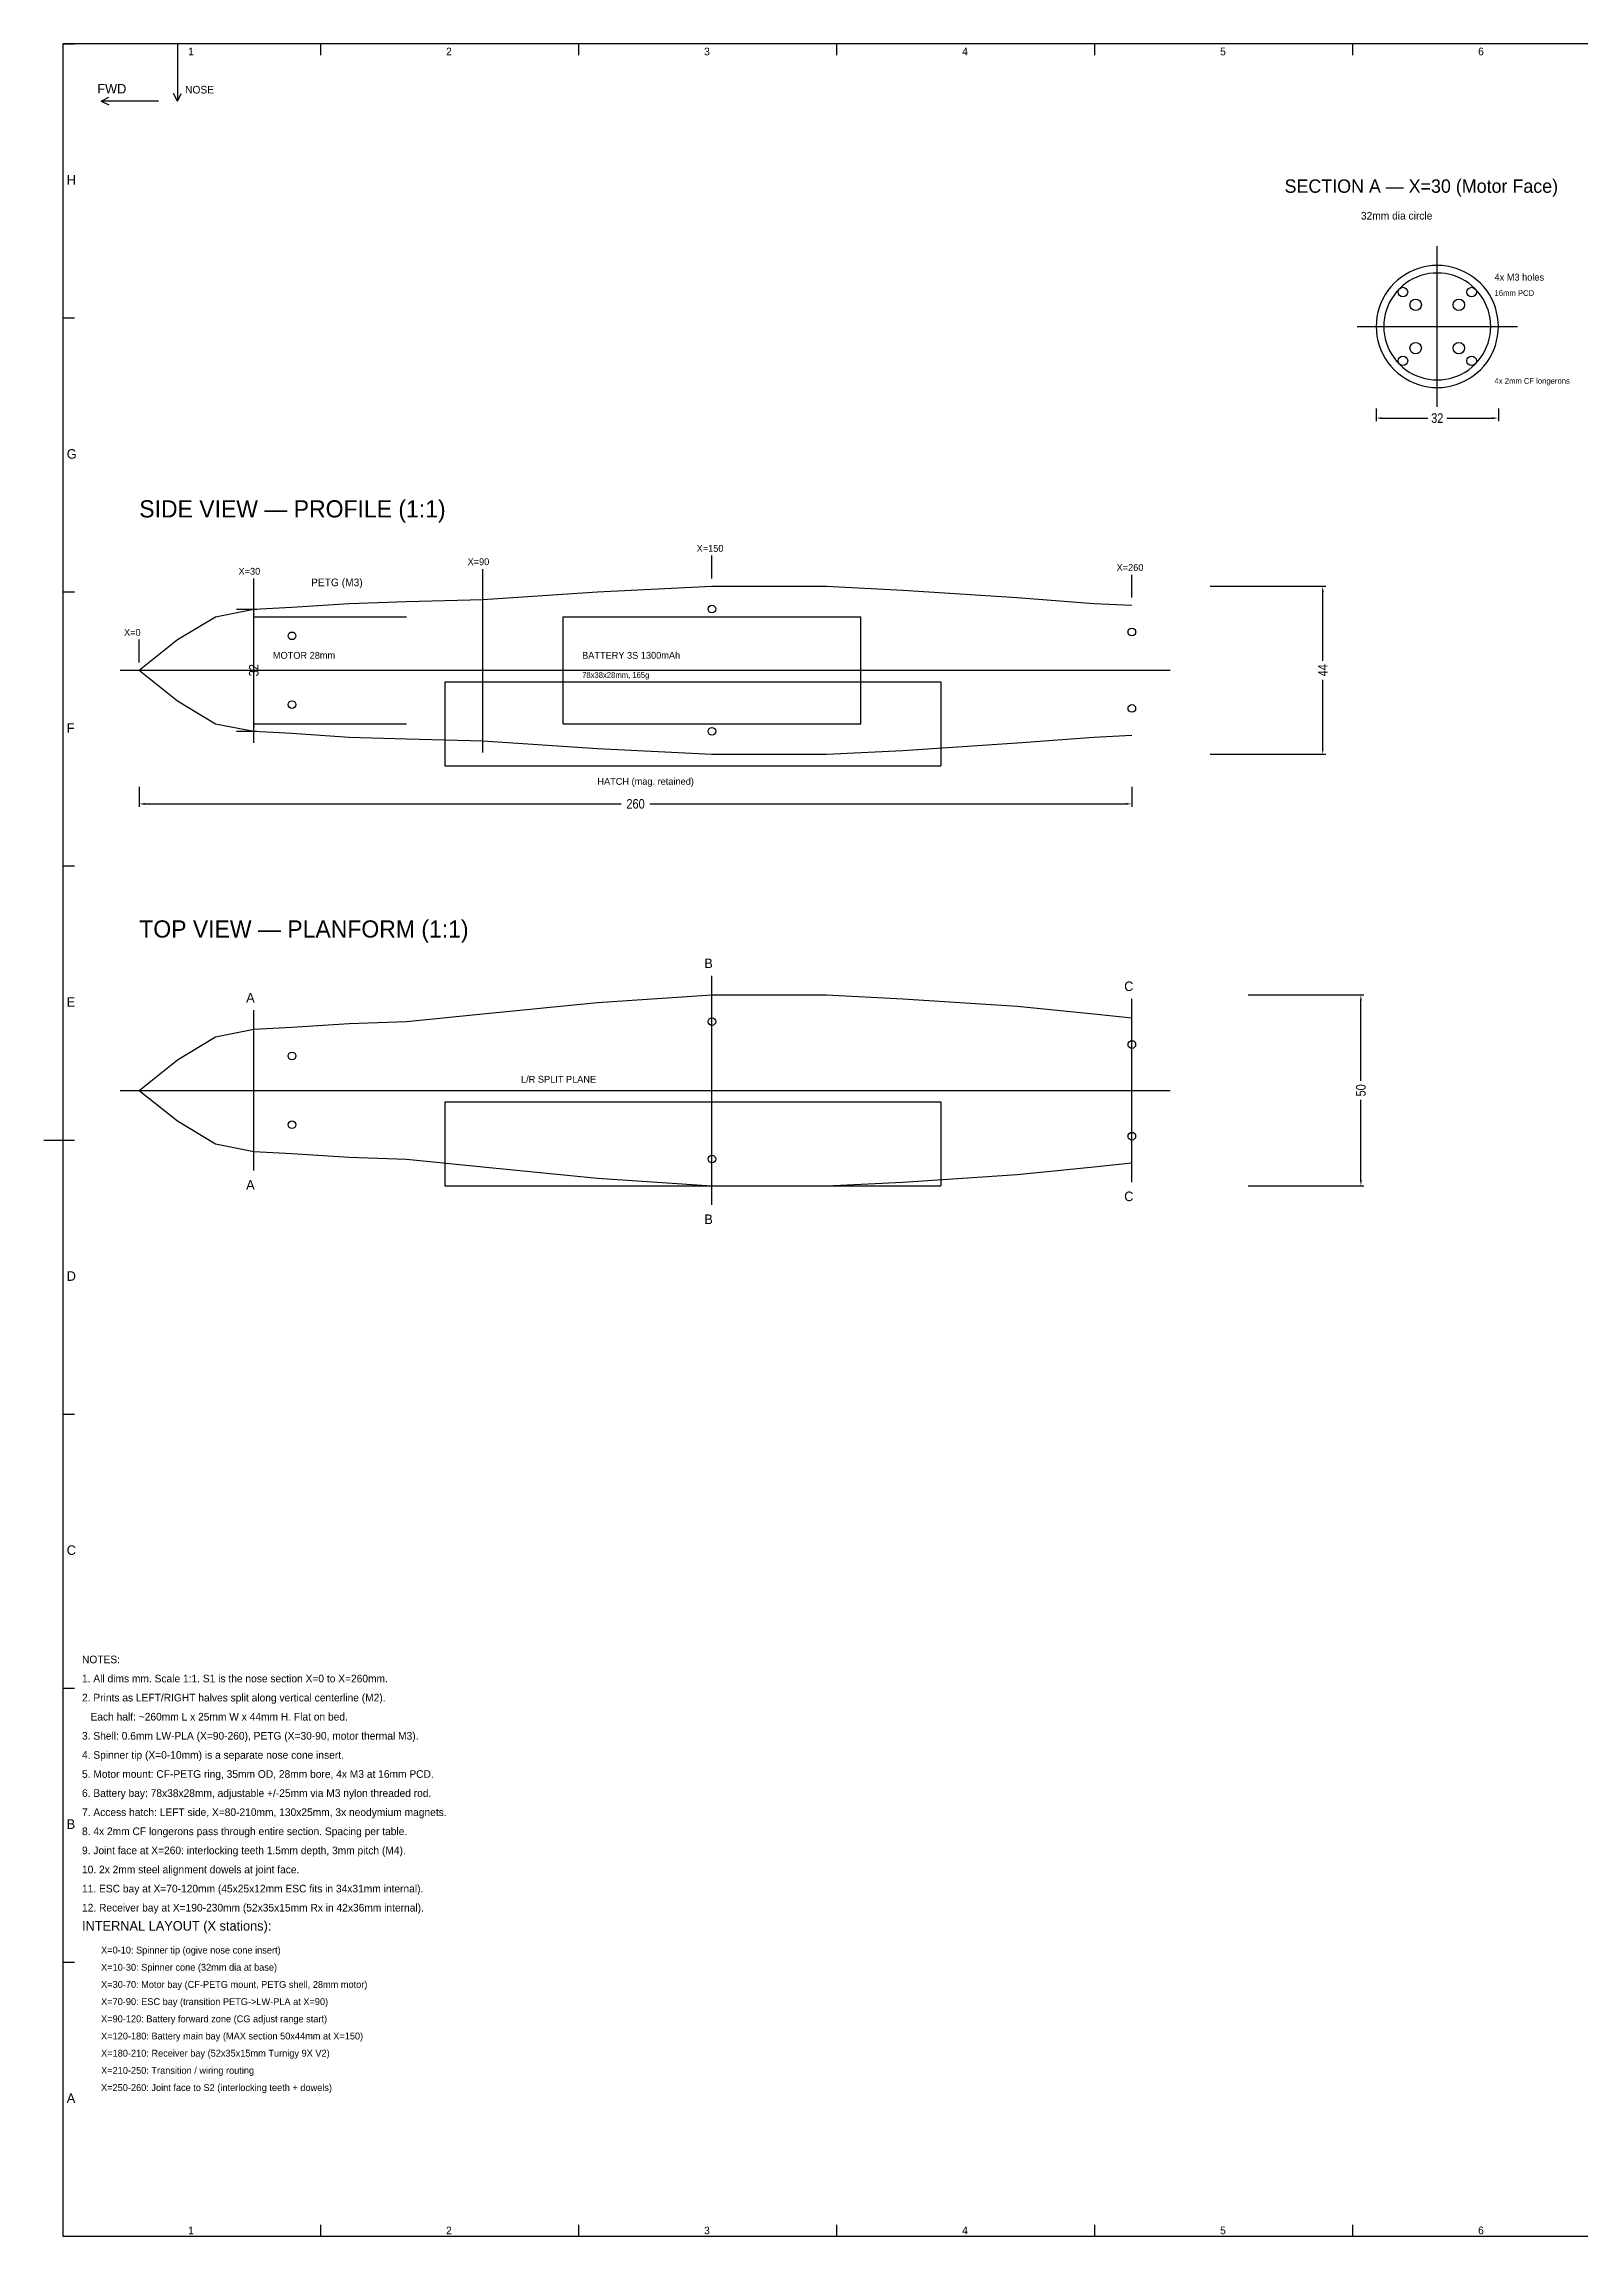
# Model space of a CAD drawing. Header units: metres. Extents: x 15 to 836, y 5 to 589.
# Drawn here: x 15 to 417, y 10 to 584 of the extents above; entities that cross this region are included whole.
import ezdxf

# ---------------------------------------------------------------- set-up
doc = ezdxf.new("R2010")
doc.units = ezdxf.units.M
for name, color, linetype in [('BORDER', 7, 'Continuous'), ('CENTERLINE', 5, 'Continuous'), ('DIMENSION', 1, 'Continuous'), ('HIDDEN', 7, 'Continuous'), ('ORIENTATION', 7, 'Continuous'), ('OUTLINE', 7, 'Continuous'), ('SECTION', 4, 'Continuous'), ('SPAR', 3, 'Continuous'), ('TEXT', 7, 'Continuous')]:
    doc.layers.add(name, color=color, linetype=linetype)
doc.styles.add('OpenSansCondensed-Light', font='OpenSansCondensed-Light.ttf')
doc.dimstyles.new('AEROFORGE', dxfattribs={"dimtxt": 2.5, "dimasz": 1.5, "dimexe": 0.8, "dimexo": 0.5, "dimgap": 0.6, "dimtad": 1, "dimcen": 2.5, "dimazin": 3, "dimtfac": 1, "dimtmove": 0, "dimatfit": 3})

# ---------------------------------------------------------------- blocks, each defined once
blk = doc.blocks.new('_CLOSEDFILLED')
at = {"color": 0, "linetype": 'BYBLOCK'}
blk.add_solid([(-1, 0.16), (0, 0), (-1, -0.16)], dxfattribs=at)
blk = doc.blocks.new('*D1')
for p, q in [((40, 389.5), (40, 384.2)), ((41.5, 385), (166.25, 385)), ((173.75, 385), (298.5, 385)), ((300, 389.5), (300, 384.2))]:
    blk.add_line(p, q)
at = {"layer": 'Defpoints'}
for p in [(40, 390), (40, 385), (300, 390)]:
    blk.add_point(p, dxfattribs=at)
at = {"xscale": 1.5, "yscale": 1.5, "rotation": 180}
blk.add_blockref('_CLOSEDFILLED', (40, 385), dxfattribs=at)
at = {"xscale": 1.5, "yscale": 1.5}
blk.add_blockref('_CLOSEDFILLED', (300, 385), dxfattribs=at)
at = {"insert": (170, 385), "char_height": 2.5, "attachment_point": 5, "style": 'OpenSansCondensed-Light'}
blk.add_mtext('260', dxfattribs=at)
blk = doc.blocks.new('*D2')
for p, q in [((320.5, 442), (350.8, 442)), ((350, 422.5), (350, 440.5)), ((350, 399.5), (350, 417.5)), ((320.5, 398), (350.8, 398))]:
    blk.add_line(p, q)
at = {"layer": 'Defpoints'}
for p in [(320, 442), (320, 398), (350, 398)]:
    blk.add_point(p, dxfattribs=at)
at = {"xscale": 1.5, "yscale": 1.5}
for p, rotation in [((350, 442), 90), ((350, 398), 270)]:
    blk.add_blockref('_CLOSEDFILLED', p, dxfattribs=dict(at, rotation=rotation))
at = {"insert": (350, 420), "char_height": 2.5, "attachment_point": 5, "rotation": 90, "style": 'OpenSansCondensed-Light'}
blk.add_mtext('44', dxfattribs=at)
blk = doc.blocks.new('*D3')
for p, q in [((65.5, 436), (70.8, 436)), ((70, 422.5), (70, 434.5)), ((70, 405.5), (70, 417.5)), ((65.5, 404), (70.8, 404))]:
    blk.add_line(p, q)
at = {"layer": 'Defpoints'}
for p in [(65, 436), (65, 404), (70, 404)]:
    blk.add_point(p, dxfattribs=at)
at = {"xscale": 1.5, "yscale": 1.5}
for p, rotation in [((70, 436), 90), ((70, 404), 270)]:
    blk.add_blockref('_CLOSEDFILLED', p, dxfattribs=dict(at, rotation=rotation))
at = {"insert": (70, 420), "char_height": 2.5, "attachment_point": 5, "rotation": 90, "style": 'OpenSansCondensed-Light'}
blk.add_mtext('32', dxfattribs=at)
blk = doc.blocks.new('*D4')
for p, q in [((330.5, 335), (360.8, 335)), ((360, 312.5), (360, 333.5)), ((360, 286.5), (360, 307.5)), ((330.5, 285), (360.8, 285))]:
    blk.add_line(p, q)
at = {"layer": 'Defpoints'}
for p in [(330, 335), (330, 285), (360, 285)]:
    blk.add_point(p, dxfattribs=at)
at = {"xscale": 1.5, "yscale": 1.5}
for p, rotation in [((360, 335), 90), ((360, 285), 270)]:
    blk.add_blockref('_CLOSEDFILLED', p, dxfattribs=dict(at, rotation=rotation))
at = {"insert": (360, 310), "char_height": 2.5, "attachment_point": 5, "rotation": 90, "style": 'OpenSansCondensed-Light'}
blk.add_mtext('50', dxfattribs=at)
blk = doc.blocks.new('*D5')
for p, q in [((364, 488.5), (364, 485.2)), ((396, 488.5), (396, 485.2)), ((365.5, 486), (377.5, 486)), ((382.5, 486), (394.5, 486))]:
    blk.add_line(p, q)
at = {"layer": 'Defpoints'}
for p in [(364, 489), (396, 489), (364, 486)]:
    blk.add_point(p, dxfattribs=at)
at = {"xscale": 1.5, "yscale": 1.5, "rotation": 180}
blk.add_blockref('_CLOSEDFILLED', (364, 486), dxfattribs=at)
at = {"xscale": 1.5, "yscale": 1.5}
blk.add_blockref('_CLOSEDFILLED', (396, 486), dxfattribs=at)
at = {"insert": (380, 486), "char_height": 2.5, "attachment_point": 5, "style": 'OpenSansCondensed-Light'}
blk.add_mtext('32', dxfattribs=at)

msp = doc.modelspace()

# ---------------------------------------------------------------- linework, layer by layer
at = {"layer": 'BORDER'}
for p, q in [((831, 584), (20, 584)), ((20, 584), (20, 10)), ((20, 584), (23, 584)), ((87.583, 581), (87.583, 584)), ((155.167, 581), (155.167, 584)), ((222.75, 581), (222.75, 584)), ((290.333, 581), (290.333, 584)), ((357.917, 581), (357.917, 584)), ((20, 512.25), (23, 512.25)), ((20, 440.5), (23, 440.5)), ((20, 368.75), (23, 368.75)), ((15, 297), (20, 297)), ((20, 297), (23, 297)), ((20, 225.25), (23, 225.25)), ((20, 153.5), (23, 153.5)), ((20, 81.75), (23, 81.75)), ((87.583, 10), (87.583, 13)), ((155.167, 10), (155.167, 13)), ((222.75, 10), (222.75, 13)), ((290.333, 10), (290.333, 13)), ((357.917, 10), (357.917, 13)), ((20, 10), (831, 10))]:
    msp.add_line(p, q, dxfattribs=at)
at = {"layer": 'CENTERLINE'}
for p, q in [((380, 489), (380, 531)), ((359, 510), (401, 510)), ((35, 420), (310, 420)), ((35, 310), (310, 310))]:
    msp.add_line(p, q, dxfattribs=at)
at = {"layer": 'DIMENSION'}
for p, q in [((190, 444), (190, 450)), ((70, 438), (70, 444)), ((130, 440.5), (130, 446.5)), ((300, 439), (300, 445)), ((40, 422), (40, 428))]:
    msp.add_line(p, q, dxfattribs=at)
at = {"layer": 'HIDDEN'}
for p, q in [((373.644, 522.474), (372.685, 521.937)), ((374.642, 522.934), (373.644, 522.474)), ((375.674, 523.315), (374.642, 522.934)), ((376.732, 523.613), (375.674, 523.315)), ((377.81, 523.828), (376.732, 523.613)), ((378.902, 523.957), (377.81, 523.828)), ((380, 524), (378.902, 523.957)), ((381.098, 523.957), (380, 524)), ((382.19, 523.828), (381.098, 523.957)), ((383.268, 523.613), (382.19, 523.828)), ((384.326, 523.315), (383.268, 523.613)), ((385.358, 522.934), (384.326, 523.315)), ((386.356, 522.474), (385.358, 522.934)), ((387.315, 521.937), (386.356, 522.474)), ((368.063, 517.315), (367.526, 516.356)), ((368.674, 518.229), (368.063, 517.315)), ((369.354, 519.092), (368.674, 518.229)), ((370.101, 519.899), (369.354, 519.092)), ((370.908, 520.646), (370.101, 519.899)), ((371.771, 521.326), (370.908, 520.646)), ((372.685, 521.937), (371.771, 521.326)), ((388.229, 521.326), (387.315, 521.937)), ((389.092, 520.646), (388.229, 521.326)), ((389.899, 519.899), (389.092, 520.646)), ((390.646, 519.092), (389.899, 519.899)), ((391.326, 518.229), (390.646, 519.092)), ((391.937, 517.315), (391.326, 518.229)), ((392.474, 516.356), (391.937, 517.315)), ((366.043, 511.098), (366, 510)), ((366.172, 512.19), (366.043, 511.098)), ((366.387, 513.268), (366.172, 512.19)), ((366.685, 514.326), (366.387, 513.268)), ((367.066, 515.358), (366.685, 514.326)), ((367.526, 516.356), (367.066, 515.358)), ((392.934, 515.358), (392.474, 516.356)), ((393.315, 514.326), (392.934, 515.358)), ((393.613, 513.268), (393.315, 514.326)), ((393.828, 512.19), (393.613, 513.268)), ((393.957, 511.098), (393.828, 512.19)), ((394, 510), (393.957, 511.098)), ((366, 510), (366.043, 508.902)), ((366.043, 508.902), (366.172, 507.81)), ((366.172, 507.81), (366.387, 506.732)), ((366.387, 506.732), (366.685, 505.674)), ((366.685, 505.674), (367.066, 504.642)), ((392.934, 504.642), (393.315, 505.674)), ((393.315, 505.674), (393.613, 506.732)), ((393.613, 506.732), (393.828, 507.81)), ((393.828, 507.81), (393.957, 508.902)), ((393.957, 508.902), (394, 510)), ((367.066, 504.642), (367.526, 503.644)), ((367.526, 503.644), (368.063, 502.685)), ((368.063, 502.685), (368.674, 501.771)), ((368.674, 501.771), (369.354, 500.908)), ((369.354, 500.908), (370.101, 500.101)), ((370.101, 500.101), (370.908, 499.354)), ((389.092, 499.354), (389.899, 500.101)), ((389.899, 500.101), (390.646, 500.908)), ((390.646, 500.908), (391.326, 501.771)), ((391.326, 501.771), (391.937, 502.685)), ((391.937, 502.685), (392.474, 503.644)), ((392.474, 503.644), (392.934, 504.642)), ((370.908, 499.354), (371.771, 498.674)), ((371.771, 498.674), (372.685, 498.063)), ((372.685, 498.063), (373.644, 497.526)), ((373.644, 497.526), (374.642, 497.066)), ((374.642, 497.066), (375.674, 496.685)), ((375.674, 496.685), (376.732, 496.387)), ((376.732, 496.387), (377.81, 496.172)), ((377.81, 496.172), (378.902, 496.043)), ((378.902, 496.043), (380, 496)), ((380, 496), (381.098, 496.043)), ((381.098, 496.043), (382.19, 496.172)), ((382.19, 496.172), (383.268, 496.387)), ((383.268, 496.387), (384.326, 496.685)), ((384.326, 496.685), (385.358, 497.066)), ((385.358, 497.066), (386.356, 497.526)), ((386.356, 497.526), (387.315, 498.063)), ((387.315, 498.063), (388.229, 498.674)), ((388.229, 498.674), (389.092, 499.354)), ((70, 434), (110, 434)), ((151, 434), (229, 434)), ((151, 406), (151, 434)), ((229, 406), (229, 434)), ((120, 417), (250, 417)), ((120, 417), (120, 395)), ((250, 417), (250, 395)), ((70, 406), (110, 406)), ((151, 406), (229, 406)), ((120, 395), (250, 395)), ((120, 307), (250, 307)), ((120, 307), (120, 285)), ((250, 307), (250, 285)), ((120, 285), (250, 285))]:
    msp.add_line(p, q, dxfattribs=at)
at = {"layer": 'ORIENTATION'}
for p, q in [((50, 584), (50, 569)), ((30, 569), (32, 570)), ((45, 569), (30, 569)), ((30, 569), (32, 568)), ((50, 569), (49, 571)), ((50, 569), (51, 571))]:
    msp.add_line(p, q, dxfattribs=at)
at = {"layer": 'OUTLINE'}
for p, q in [((370.595, 522.944), (369.609, 522.166)), ((371.64, 523.642), (370.595, 522.944)), ((372.736, 524.256), (371.64, 523.642)), ((373.877, 524.782), (372.736, 524.256)), ((375.056, 525.217), (373.877, 524.782)), ((376.265, 525.558), (375.056, 525.217)), ((377.497, 525.803), (376.265, 525.558)), ((378.745, 525.951), (377.497, 525.803)), ((380, 526), (378.745, 525.951)), ((381.255, 525.951), (380, 526)), ((382.503, 525.803), (381.255, 525.951)), ((383.735, 525.558), (382.503, 525.803)), ((384.944, 525.217), (383.735, 525.558)), ((386.123, 524.782), (384.944, 525.217)), ((387.264, 524.256), (386.123, 524.782)), ((388.36, 523.642), (387.264, 524.256)), ((389.405, 522.944), (388.36, 523.642)), ((390.391, 522.166), (389.405, 522.944)), ((365.744, 517.264), (365.218, 516.123)), ((366.358, 518.36), (365.744, 517.264)), ((367.056, 519.405), (366.358, 518.36)), ((367.834, 520.391), (367.056, 519.405)), ((368.686, 521.314), (367.834, 520.391)), ((369.609, 522.166), (368.686, 521.314)), ((391.314, 521.314), (390.391, 522.166)), ((392.166, 520.391), (391.314, 521.314)), ((392.944, 519.405), (392.166, 520.391)), ((393.642, 518.36), (392.944, 519.405)), ((394.256, 517.264), (393.642, 518.36)), ((394.782, 516.123), (394.256, 517.264)), ((364.049, 511.255), (364, 510)), ((364.197, 512.503), (364.049, 511.255)), ((364.442, 513.735), (364.197, 512.503)), ((364.783, 514.944), (364.442, 513.735)), ((365.218, 516.123), (364.783, 514.944)), ((395.217, 514.944), (394.782, 516.123)), ((395.558, 513.735), (395.217, 514.944)), ((395.803, 512.503), (395.558, 513.735)), ((395.951, 511.255), (395.803, 512.503)), ((396, 510), (395.951, 511.255)), ((364, 510), (364.049, 508.745)), ((364.049, 508.745), (364.197, 507.497)), ((364.197, 507.497), (364.442, 506.265)), ((364.442, 506.265), (364.783, 505.056)), ((395.217, 505.056), (395.558, 506.265)), ((395.558, 506.265), (395.803, 507.497)), ((395.803, 507.497), (395.951, 508.745)), ((395.951, 508.745), (396, 510)), ((364.783, 505.056), (365.218, 503.877)), ((365.218, 503.877), (365.744, 502.736)), ((365.744, 502.736), (366.358, 501.64)), ((366.358, 501.64), (367.056, 500.595)), ((367.056, 500.595), (367.834, 499.609)), ((367.834, 499.609), (368.686, 498.686)), ((391.314, 498.686), (392.166, 499.609)), ((392.166, 499.609), (392.944, 500.595)), ((392.944, 500.595), (393.642, 501.64)), ((393.642, 501.64), (394.256, 502.736)), ((394.256, 502.736), (394.782, 503.877)), ((394.782, 503.877), (395.217, 505.056)), ((368.686, 498.686), (369.609, 497.834)), ((369.609, 497.834), (370.595, 497.056)), ((370.595, 497.056), (371.64, 496.358)), ((371.64, 496.358), (372.736, 495.744)), ((372.736, 495.744), (373.877, 495.218)), ((373.877, 495.218), (375.056, 494.783)), ((375.056, 494.783), (376.265, 494.442)), ((376.265, 494.442), (377.497, 494.197)), ((377.497, 494.197), (378.745, 494.049)), ((378.745, 494.049), (380, 494)), ((380, 494), (381.255, 494.049)), ((381.255, 494.049), (382.503, 494.197)), ((382.503, 494.197), (383.735, 494.442)), ((383.735, 494.442), (384.944, 494.783)), ((384.944, 494.783), (386.123, 495.218)), ((386.123, 495.218), (387.264, 495.744)), ((387.264, 495.744), (388.36, 496.358)), ((388.36, 496.358), (389.405, 497.056)), ((389.405, 497.056), (390.391, 497.834)), ((390.391, 497.834), (391.314, 498.686)), ((160, 440.5), (190, 442)), ((190, 442), (220, 442)), ((220, 442), (240, 441)), ((70, 436), (80, 436.5)), ((80, 436.5), (95, 437.5)), ((95, 437.5), (110, 438)), ((110, 438), (130, 438.5)), ((130, 438.5), (160, 440.5)), ((240, 441), (270, 439)), ((270, 439), (290, 437.5)), ((290, 437.5), (300, 437)), ((50, 428), (60, 434)), ((60, 434), (70, 436)), ((40, 420), (50, 428)), ((40, 420), (50, 412)), ((50, 412), (60, 406)), ((60, 406), (70, 404)), ((70, 404), (80, 403.5)), ((80, 403.5), (95, 402.5)), ((95, 402.5), (110, 402)), ((110, 402), (130, 401.5)), ((270, 401), (290, 402.5)), ((290, 402.5), (300, 403)), ((130, 401.5), (160, 399.5)), ((160, 399.5), (190, 398)), ((190, 398), (220, 398)), ((220, 398), (240, 399)), ((240, 399), (270, 401)), ((130, 330), (160, 333)), ((160, 333), (190, 335)), ((190, 335), (220, 335)), ((220, 335), (240, 334)), ((240, 334), (270, 332)), ((80, 326.5), (95, 327.5)), ((95, 327.5), (110, 328)), ((110, 328), (130, 330)), ((270, 332), (290, 330)), ((290, 330), (300, 329)), ((50, 318), (60, 324)), ((60, 324), (70, 326)), ((70, 326), (80, 326.5)), ((40, 310), (50, 318)), ((40, 310), (50, 302)), ((50, 302), (60, 296)), ((60, 296), (70, 294)), ((70, 294), (80, 293.5)), ((80, 293.5), (95, 292.5)), ((95, 292.5), (110, 292)), ((110, 292), (130, 290)), ((130, 290), (160, 287)), ((160, 287), (190, 285)), ((240, 286), (270, 288)), ((270, 288), (290, 290)), ((290, 290), (300, 291)), ((190, 285), (220, 285)), ((220, 285), (240, 286))]:
    msp.add_line(p, q, dxfattribs=at)
at = {"layer": 'SECTION'}
for p, q in [((70, 401), (70, 439)), ((130, 398.5), (130, 441.5)), ((190, 280), (190, 340)), ((300, 286), (300, 334)), ((70, 289), (70, 331))]:
    msp.add_line(p, q, dxfattribs=at)
at = {"layer": 'SPAR'}
for centre, radius in [((371, 519), 1.25), ((374.343, 515.657), 1.5), ((385.657, 515.657), 1.5), ((389, 519), 1.25), ((374.343, 504.343), 1.5), ((385.657, 504.343), 1.5), ((371, 501), 1.25), ((389, 501), 1.25), ((190, 436), 1), ((190, 436), 1), ((300, 430), 1), ((300, 430), 1), ((80, 429), 1), ((80, 429), 1), ((80, 411), 1), ((80, 411), 1), ((300, 410), 1), ((300, 410), 1), ((190, 404), 1), ((190, 404), 1), ((190, 328), 1), ((190, 328), 1), ((300, 322), 1), ((300, 322), 1), ((80, 319), 1), ((80, 319), 1), ((80, 301), 1), ((80, 301), 1), ((300, 298), 1), ((300, 298), 1), ((190, 292), 1), ((190, 292), 1)]:
    msp.add_circle(centre, radius, dxfattribs=at)

# ---------------------------------------------------------------- texts
at = {"layer": 'BORDER'}
for s, height, p in [('1', 2, (52.792, 581)), ('2', 2, (120.375, 581)), ('3', 2, (187.958, 581)), ('4', 2, (255.542, 581)), ('5', 2, (323.125, 581)), ('6', 2, (390.708, 581)), ('H', 2.5, (21, 547.125)), ('G', 2.5, (21, 475.375)), ('F', 2.5, (21, 403.625)), ('E', 2.5, (21, 331.875)), ('D', 2.5, (21, 260.125)), ('C', 2.5, (21, 188.375)), ('B', 2.5, (21, 116.625)), ('A', 2.5, (21, 44.875)), ('1', 2, (52.792, 10.5)), ('2', 2, (120.375, 10.5)), ('3', 2, (187.958, 10.5)), ('4', 2, (255.542, 10.5)), ('5', 2, (323.125, 10.5)), ('6', 2, (390.708, 10.5))]:
    msp.add_text(s, height=height, dxfattribs=at).set_placement(p)
at = {"layer": 'CENTERLINE'}
msp.add_text('L/R SPLIT PLANE', height=1.8, dxfattribs=at).set_placement((140, 312))
at = {"layer": 'DIMENSION'}
for s, p in [('X=90', (126, 447.5)), ('X=150', (186, 451)), ('X=260', (296, 446)), ('X=30', (66, 445)), ('X=0', (36, 429))]:
    msp.add_text(s, height=1.8, dxfattribs=at).set_placement(p)
at = {"layer": 'ORIENTATION'}
for s, height, p in [('FWD', 2.5, (29, 571)), ('NOSE', 2, (52, 571))]:
    msp.add_text(s, height=height, dxfattribs=at).set_placement(p)
at = {"layer": 'SECTION'}
for s, p in [('B', (188, 342)), ('A', (68, 333)), ('C', (298, 336)), ('A', (68, 284)), ('C', (298, 281)), ('B', (188, 275))]:
    msp.add_text(s, height=2.5, dxfattribs=at).set_placement(p)
at = {"layer": 'TEXT'}
for s, height, p in [('SECTION A — X=30 (Motor Face)', 3.5, (340, 545)), ('32mm dia circle', 2, (360, 538)), ('4x M3 holes', 1.8, (395, 522)), ('16mm PCD', 1.5, (395, 518)), ('4x 2mm CF longerons', 1.5, (395, 495)), ('SIDE VIEW — PROFILE (1:1)', 4.5, (40, 460)), ('PETG (M3)', 2, (85, 442)), ('MOTOR 28mm', 1.8, (75, 423)), ('BATTERY 3S 1300mAh', 1.8, (156, 423)), ('78x38x28mm, 165g', 1.5, (156, 418)), ('HATCH (mag. retained)', 1.8, (160, 390)), ('TOP VIEW — PLANFORM (1:1)', 4.5, (40, 350)), ('NOTES:', 2, (25, 160)), ('1. All dims mm. Scale 1:1. S1 is the nose section X=0 to X=260mm.', 2, (25, 155)), ('2. Prints as LEFT/RIGHT halves split along vertical centerline (M2).', 2, (25, 150)), ('   Each half: ~260mm L x 25mm W x 44mm H. Flat on bed.', 2, (25, 145)), ('3. Shell: 0.6mm LW-PLA (X=90-260), PETG (X=30-90, motor thermal M3).', 2, (25, 140)), ('4. Spinner tip (X=0-10mm) is a separate nose cone insert.', 2, (25, 135)), ('5. Motor mount: CF-PETG ring, 35mm OD, 28mm bore, 4x M3 at 16mm PCD.', 2, (25, 130)), ('6. Battery bay: 78x38x28mm, adjustable +/-25mm via M3 nylon threaded rod.', 2, (25, 125)), ('7. Access hatch: LEFT side, X=80-210mm, 130x25mm, 3x neodymium magnets.', 2, (25, 120)), ('8. 4x 2mm CF longerons pass through entire section. Spacing per table.', 2, (25, 115)), ('9. Joint face at X=260: interlocking teeth 1.5mm depth, 3mm pitch (M4).', 2, (25, 110)), ('10. 2x 2mm steel alignment dowels at joint face.', 2, (25, 105)), ('11. ESC bay at X=70-120mm (45x25x12mm ESC fits in 34x31mm internal).', 2, (25, 100)), ('12. Receiver bay at X=190-230mm (52x35x15mm Rx in 42x36mm internal).', 2, (25, 95)), ('INTERNAL LAYOUT (X stations):', 2.5, (25, 90)), ('X=0-10: Spinner tip (ogive nose cone insert)', 1.8, (30, 84)), ('X=10-30: Spinner cone (32mm dia at base)', 1.8, (30, 79.5)), ('X=30-70: Motor bay (CF-PETG mount, PETG shell, 28mm motor)', 1.8, (30, 75)), ('X=70-90: ESC bay (transition PETG->LW-PLA at X=90)', 1.8, (30, 70.5)), ('X=90-120: Battery forward zone (CG adjust range start)', 1.8, (30, 66)), ('X=120-180: Battery main bay (MAX section 50x44mm at X=150)', 1.8, (30, 61.5)), ('X=180-210: Receiver bay (52x35x15mm Turnigy 9X V2)', 1.8, (30, 57)), ('X=210-250: Transition / wiring routing', 1.8, (30, 52.5)), ('X=250-260: Joint face to S2 (interlocking teeth + dowels)', 1.8, (30, 48))]:
    msp.add_text(s, height=height, dxfattribs=at).set_placement(p)

# ---------------------------------------------------------------- dimensions: what is measured, and where the dimension line sits
for base, p1, p2, picture, middle in [((364, 486), (364, 489), (396, 489), '*D5', (380, 486)), ((40, 385), (40, 390), (300, 390), '*D1', (170, 385))]:
    dim = msp.add_linear_dim(base=base, p1=p1, p2=p2, dimstyle='AEROFORGE')
    dim.commit()
    dim.dimension.update_dxf_attribs({"geometry": picture, "text_midpoint": middle})
for base, p1, p2, picture, middle in [((350, 398), (320, 398), (320, 442), '*D2', (350, 420)), ((70, 404), (65, 404), (65, 436), '*D3', (70, 420)), ((360, 285), (330, 285), (330, 335), '*D4', (360, 310))]:
    dim = msp.add_linear_dim(base=base, p1=p1, p2=p2, angle=90, dimstyle='AEROFORGE')
    dim.commit()
    dim.dimension.update_dxf_attribs({"geometry": picture, "text_midpoint": middle})

doc.saveas('drawing.dxf')
